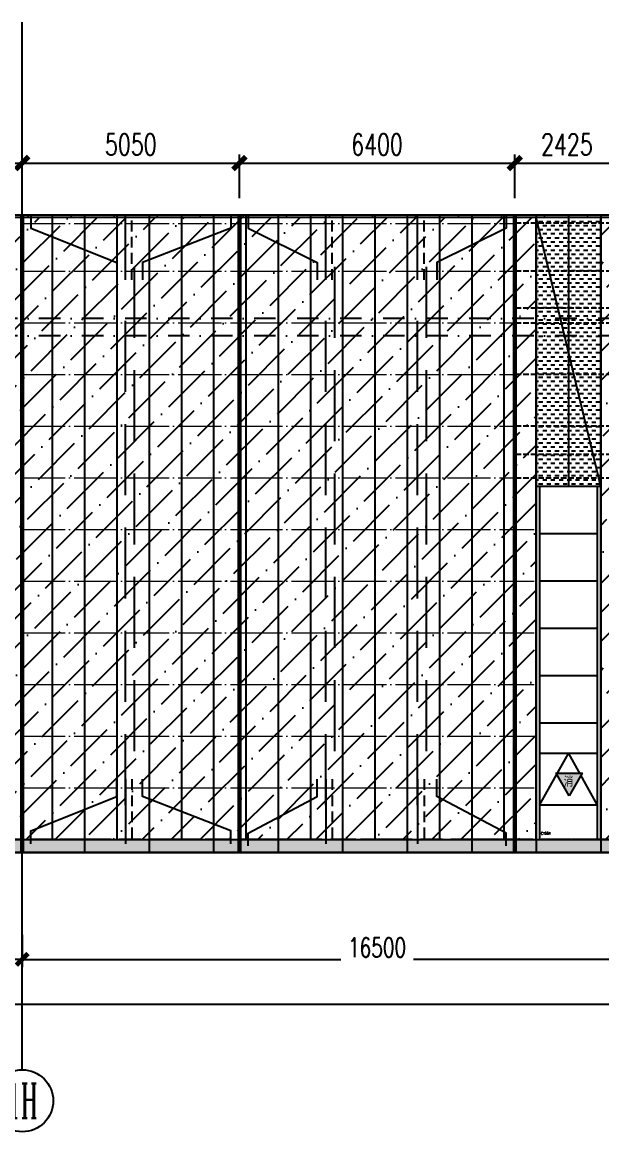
# Model space of a CAD drawing. Extents: x -2072575 to 87763, y -155913 to 742026.
# Drawn here: x -1874498 to -1861023, y 501003 to 526778 of the extents above; entities that cross this region are included whole.
import ezdxf
from ezdxf.enums import TextEntityAlignment as Align

# ---------------------------------------------------------------- set-up
doc = ezdxf.new("R2010")
doc.units = 0
doc.header["$LTSCALE"] = 1000
for name, pattern in [('20剖面图$0$DASH', [0.35, 0.25, -0.1]), ('__DASH', [0.35, 0.25, -0.1]), ('CENTER', [2, 1.25, -0.25, 0.25, -0.25]), ('DASHDOT', [1, 0.5, -0.25, 0, -0.25]), ('DASHED', [0.75, 0.5, -0.25]), ('DOT', [0.25, 0, -0.25]), ('DOTE', [2.42, 2, -0.2, 0.02, -0.2])]:
    doc.linetypes.add(name, pattern=pattern)
doc.layers.get('Defpoints').update_dxf_attribs({"color": 210})
for name, color, linetype in [('!ZN1-填充-8', 8, 'Continuous'), ('!ZN1-文字-7', 7, 'Continuous'), ('!ZN1-标注-173', 173, 'Continuous'), ('!ZN3-玻璃幕墙-4', 4, 'Continuous'), ('!ZN4-辅助材料-1', 1, 'Continuous'), ('!ZN5-铝材断面-6', 6, 'Continuous'), ('12圆钢+30钢套管撑杆', 3, 'Continuous'), ('12圆钢斜拉条', 30, 'Continuous'), ('12圆钢直拉条', 22, 'Continuous'), ('3符号', 3, 'Continuous'), ('3铝板幕墙', 3, 'Continuous'), ('4玻璃幕墙', 4, 'Continuous'), ('60x60x5钢方管', 6, '20剖面图$0$DASH'), ('A-AXIS-DOTE', 14, 'DOTE'), ('A-AXIS-DP', 126, 'Continuous'), ('A-LIN-V', 9, 'Continuous'), ('A-门窗表显示尺寸', 160, 'Continuous'), ('AS-WALL', 40, 'Continuous'), ('DIM', 173, 'Continuous'), ('DOT', 8, 'DOT'), ('DOTE', 1, 'CENTER'), ('IE-填充-JYZS', 7, 'Continuous'), ('压型钢板', 23, 'Continuous')]:
    doc.layers.add(name, color=color, linetype=linetype)
doc.layers.add('冷弯薄壁C型钢 250x75x20x3.0', color=51, linetype='DOTE', lineweight=0)
doc.layers.add('梁', color=4, linetype='Continuous', lineweight=18)
doc.styles.add('_TCH_AXIS', font='COMPLEX', dxfattribs={"bigfont": 'GBCBIG'})
doc.styles.add('A-STANDARD', font='SIMPLEX', dxfattribs={"bigfont": 'GBCBIG'})
doc.styles.add('DHTEXT-1', font='romans.shx', dxfattribs={"width": 0.7, "bigfont": 'chinese.shx'})
doc.styles.add('样式 1', font='romans.shx', dxfattribs={"width": 0.7, "bigfont": 'chinese.shx'})
doc.dimstyles.new('ZN180', dxfattribs={"dimscale": 180, "dimtxt": 2.5, "dimasz": 1.5, "dimexe": 1, "dimexo": 2, "dimgap": 0.9, "dimtad": 1, "dimdec": 0, "dimdsep": 46, "dimtxsty": 'DHTEXT-1', "dimblk": 'ARCHTICK', "dimcen": 2.5, "dimclrd": 173, "dimclre": 173, "dimclrt": 7, "dimazin": 2, "dimtfac": 1, "dimtdec": 0, "dimtix": 1, "dimtmove": 2, "dimatfit": 3, "dimfxl": 0, "dimarcsym": 0})
doc.dimstyles.new('ZN200', dxfattribs={"dimscale": 200, "dimtxt": 2.5, "dimasz": 1.5, "dimexe": 1, "dimexo": 2, "dimgap": 0.9, "dimtad": 1, "dimdec": 0, "dimdsep": 46, "dimtxsty": 'DHTEXT-1', "dimblk": 'ARCHTICK', "dimcen": 2.5, "dimclrd": 173, "dimclre": 173, "dimclrt": 7, "dimazin": 2, "dimtfac": 1, "dimtdec": 0, "dimtix": 1, "dimtmove": 2, "dimatfit": 3, "dimfxl": 0, "dimtolj": 1, "dimtzin": 0, "dimarcsym": 0})
pattern_1 = [(45, (1875021.75, -503214.68), (252.5697, 926.08891), [1190.625, -238.125, 0, -238.125])]

# ---------------------------------------------------------------- blocks, each defined once
blk = doc.blocks.new('_ArchTick')
at = {"color": 0, "linetype": 'ByBlock', "const_width": 0.4}
blk.add_lwpolyline([(-0.5, -0.5), (0.5, 0.5)], dxfattribs=at)
blk = doc.blocks.new('*D84')
at = {"layer": 'Defpoints', "color": 0, "ltscale": 1800, "transparency": 16777216}
for p in [(-600, -1855), (125900, -1855), (125900, -3824)]:
    blk.add_point(p, dxfattribs=at)
at = {"layer": 'DIM', "color": 173, "linetype": 'ByBlock', "lineweight": -2, "ltscale": 1800, "transparency": 16777216}
for p, q in [((-600, -2215), (-600, -4004)), ((125900, -2215), (125900, -4004)), ((-600, -3824), (61655, -3824)), ((125900, -3824), (63644, -3824))]:
    blk.add_line(p, q, dxfattribs=at)
at = {"layer": 'DIM', "color": 173, "lineweight": -2, "ltscale": 1800, "transparency": 16777216, "xscale": 270, "yscale": 270, "zscale": 270, "rotation": 180}
blk.add_blockref('_ArchTick', (-600, -3824), dxfattribs=at)
at = {"layer": 'DIM', "color": 173, "lineweight": -2, "ltscale": 1800, "transparency": 16777216, "xscale": 270, "yscale": 270, "zscale": 270}
blk.add_blockref('_ArchTick', (125900, -3824), dxfattribs=at)
at = {"layer": 'DIM', "color": 7, "ltscale": 1800, "transparency": 16777216, "insert": (62650, -3549), "char_height": 450, "attachment_point": 5, "style": 'DHTEXT-1'}
blk.add_mtext('126500', dxfattribs=at)
blk = doc.blocks.new('*D86')
at = {"layer": 'Defpoints', "color": 0, "ltscale": 1800, "transparency": 16777216}
for p in [(0, -1855), (10500, -1855), (10500, -2784)]:
    blk.add_point(p, dxfattribs=at)
at = {"layer": 'DIM', "color": 173, "linetype": 'ByBlock', "lineweight": -2, "ltscale": 1800, "transparency": 16777216}
for p, q in [((0, -2215), (0, -2964)), ((10500, -2215), (10500, -2964)), ((0, -2784), (4406, -2784)), ((10500, -2784), (6095, -2784))]:
    blk.add_line(p, q, dxfattribs=at)
at = {"layer": 'DIM', "color": 173, "lineweight": -2, "ltscale": 1800, "transparency": 16777216, "xscale": 270, "yscale": 270, "zscale": 270, "rotation": 180}
blk.add_blockref('_ArchTick', (0, -2784), dxfattribs=at)
at = {"layer": 'DIM', "color": 173, "lineweight": -2, "ltscale": 1800, "transparency": 16777216, "xscale": 270, "yscale": 270, "zscale": 270}
blk.add_blockref('_ArchTick', (10500, -2784), dxfattribs=at)
at = {"layer": 'DIM', "color": 7, "ltscale": 1800, "transparency": 16777216, "insert": (5250, -2509), "char_height": 450, "attachment_point": 5, "style": 'DHTEXT-1'}
blk.add_mtext('10500', dxfattribs=at)
blk = doc.blocks.new('*D87')
at = {"layer": 'Defpoints', "color": 0, "ltscale": 1800, "transparency": 16777216}
for p in [(10500, -1855), (27000, -1855), (27000, -2784)]:
    blk.add_point(p, dxfattribs=at)
at = {"layer": 'DIM', "color": 173, "linetype": 'ByBlock', "lineweight": -2, "ltscale": 1800, "transparency": 16777216}
for p, q in [((10500, -2215), (10500, -2964)), ((27000, -2215), (27000, -2964)), ((10500, -2784), (17906, -2784)), ((27000, -2784), (19595, -2784))]:
    blk.add_line(p, q, dxfattribs=at)
at = {"layer": 'DIM', "color": 173, "lineweight": -2, "ltscale": 1800, "transparency": 16777216, "xscale": 270, "yscale": 270, "zscale": 270, "rotation": 180}
blk.add_blockref('_ArchTick', (10500, -2784), dxfattribs=at)
at = {"layer": 'DIM', "color": 173, "lineweight": -2, "ltscale": 1800, "transparency": 16777216, "xscale": 270, "yscale": 270, "zscale": 270}
blk.add_blockref('_ArchTick', (27000, -2784), dxfattribs=at)
at = {"layer": 'DIM', "color": 7, "ltscale": 1800, "transparency": 16777216, "insert": (18750, -2509), "char_height": 450, "attachment_point": 5, "style": 'DHTEXT-1'}
blk.add_mtext('16500', dxfattribs=at)
blk = doc.blocks.new('卓越-轴号')
blk.add_circle((0, 0), 4)
at = {"color": 0, "style": '_TCH_AXIS', "width": 1.041667, "flags": 8}
blk.add_attdef('A', text='', height=4.48, dxfattribs=at).set_placement((-2, -2.24), (2, -2.24), align=Align.FIT)
blk = doc.blocks.new('消防救援口标识')
blk.add_wipeout([(0, 0), (-150, 260), (150, 260)]).dxf.layer = '!ZN1-标注-173'
at = {"layer": '!ZN1-填充-8'}
h = blk.add_hatch(color=252, dxfattribs=at)
h.dxf.hatch_style = 1
h.paths.add_polyline_path([(0, 0), (-150, 260), (150, 260)])
at = {"layer": '!ZN1-标注-173'}
blk.add_lwpolyline([(0, 0), (-150, 260), (150, 260)], close=True, dxfattribs=at)
at = {"layer": '!ZN1-文字-7', "ltscale": 1.5, "style": '样式 1', "width": 0.7}
blk.add_text('消', height=120, dxfattribs=at).set_placement((-62, 164), align=Align.MIDDLE_LEFT)
blk = doc.blocks.new('*U215')
at = {"layer": '!ZN3-玻璃幕墙-4', "color": 7, "ltscale": 10}
blk.add_lwpolyline([(0, 0), (670, 1200), (1340, 0)], dxfattribs=at)
blk = doc.blocks.new('20250915090950')
at = {"layer": '!ZN1-填充-8'}
h = blk.add_hatch(dxfattribs=at)
h.set_pattern_fill('ANSI36', color=252, scale=300, style=0)
h.set_pattern_definition(pattern_1)
h.paths.add_polyline_path([(23950, 0), (27450, 0), (31550, 0), (25150, 0), (25150, 2400), (31550, 2400), (31550, 0), (32750, 0), (32750, 5000), (37750, 5000), (37750, 0), (38950, 0), (38950, 14450), (23950, 14450)])
h = blk.add_hatch(dxfattribs=at)
h.set_pattern_fill('DOTS', color=252, scale=100, style=0)
h.set_pattern_definition([(0, (1884997.87, -507792.86), (79.375, 158.75), [0, -158.75])])
h.paths.add_polyline_path([(-600, 0), (32750, 0), (32750, -300), (-600, -300)])
at = {"layer": 'IE-填充-JYZS', "ltscale": 10}
h = blk.add_hatch(dxfattribs=at)
h.set_pattern_fill('DASH', color=252, scale=100)
h.set_pattern_definition([(0, (1875021.75, -503214.675), (95.25, 95.25), [95.25, -95.25])])
h.paths.add_polyline_path([(22450, 8200), (23950, 8200), (23950, 14450), (22450, 14450)])
at = {"layer": '3铝板幕墙', "color": 252, "ltscale": 2000}
for p, q in [((11950, 0), (11950, -300)), ((13450, 0), (13450, -300)), ((14950, 0), (14950, -300)), ((16450, 0), (16450, -300)), ((17950, 0), (17950, -300)), ((19450, 0), (19450, -300)), ((20950, 0), (20950, -300)), ((22450, 0), (22450, -300)), ((23950, 0), (23950, -300))]:
    blk.add_line(p, q, dxfattribs=at)
blk.add_lwpolyline([(-600, 0), (32750, 0), (32750, -300), (-600, -300)], close=True, dxfattribs=at)
at = {"layer": '4玻璃幕墙', "color": 252, "ltscale": 1.5}
for p, q in [((22450, 8200), (22450, 0)), ((23950, 8200), (22450, 8200)), ((22530, 8200), (22530, 0)), ((23870, 8200), (23870, 0)), ((23950, 8200), (23950, 0)), ((23870, 7100), (22530, 7100)), ((23870, 6000), (22530, 6000)), ((23870, 4900), (22530, 4900)), ((23870, 3800), (22530, 3800)), ((23870, 2700), (22530, 2700)), ((23870, 2000), (22530, 2000)), ((23870, 2000), (22530, 2000)), ((23870, 800), (22530, 800)), ((23870, 800), (22530, 800)), ((22450, 0), (23950, 0))]:
    blk.add_line(p, q, dxfattribs=at)
at = {"layer": 'A-LIN-V', "color": 252}
for p, q in [((109900, 14500), (-600, 14500)), ((110000, 14450), (-600, 14450)), ((22450, 0), (22450, 14450)), ((23950, 0), (23950, 14450)), ((22450, 0), (23950, 0))]:
    blk.add_line(p, q, dxfattribs=at)
at = {"layer": 'AS-WALL', "color": 252}
blk.add_lwpolyline([(23950, 8200), (23950, 8200), (22450, 14450)], dxfattribs=at)
at = {"layer": '压型钢板', "color": 252, "ltscale": 10}
for p, q in [((11200, 14500), (11200, 0)), ((11950, 14500), (11950, 0)), ((12700, 14500), (12700, 0)), ((13450, 14500), (13450, 0)), ((14200, 14500), (14200, 0)), ((14950, 14500), (14950, 0)), ((15700, 14500), (15700, 0)), ((16450, 14500), (16450, 0)), ((17200, 14500), (17200, 0)), ((17950, 14500), (17950, 0)), ((18700, 14500), (18700, 0)), ((19450, 14500), (19450, 0)), ((20200, 14500), (20200, 0)), ((20950, 14500), (20950, 0)), ((21700, 14500), (21700, 0)), ((22450, 14500), (22450, 0)), ((23200, 14500), (23200, 8200)), ((23950, 14500), (23950, 0))]:
    blk.add_line(p, q, dxfattribs=at)
at = {"layer": '!ZN3-玻璃幕墙-4', "color": 252, "ltscale": 500}
blk.add_blockref('*U215', (22530, 800), dxfattribs=at)
at = {"layer": 'A-门窗表显示尺寸', "color": 3, "style": 'A-STANDARD', "width": 0.705882}
blk.add_text('C1584', height=59.5, dxfattribs=at).set_placement((22560, 113))
blk.add_text('C1584', height=59.5, dxfattribs=at).set_placement((22560, 113))
at = {"layer": '!ZN4-辅助材料-1', "xscale": 2, "yscale": 2, "zscale": 2}
blk.add_blockref('消防救援口标识', (23217, 1018), dxfattribs=at)
at = {"layer": '!ZN3-玻璃幕墙-4', "color": 252, "ltscale": 10}
blk.add_lwpolyline([(22530, 800), (23200, 2000), (23870, 800)], dxfattribs=at)
at = {"layer": '!ZN4-辅助材料-1', "xscale": 2, "yscale": 2, "zscale": 2}
blk.add_blockref('消防救援口标识', (23217, 1018), dxfattribs=at)
at = {"layer": '!ZN1-填充-8'}
h = blk.add_hatch(dxfattribs=at)
h.set_pattern_fill('ANSI36', color=252, scale=300, style=0)
h.set_pattern_definition(pattern_1)
h.paths.add_polyline_path([(7450, 0), (23950, 0), (22450, 0), (22450, 14450), (7450, 14450)])
blk = doc.blocks.new('A$C79cc59f2')
at = {"layer": '3铝板幕墙', "ltscale": 1000}
blk.add_blockref('20250915090950', (0, 0), dxfattribs=at)
blk = doc.blocks.new('*D3421')
at = {"layer": 'Defpoints', "color": 0, "ltscale": 10, "transparency": 16777216}
for p in [(-1860623, 523507), (-1863048, 522293), (-1860623, 522293)]:
    blk.add_point(p, dxfattribs=at)
at = {"layer": 'DIM', "color": 173, "linetype": 'ByBlock', "lineweight": -2, "ltscale": 10, "transparency": 16777216}
for p, q in [((-1863048, 522693), (-1863048, 523707)), ((-1863048, 523507), (-1860623, 523507)), ((-1860623, 522693), (-1860623, 523707))]:
    blk.add_line(p, q, dxfattribs=at)
at = {"layer": 'DIM', "color": 173, "lineweight": -2, "ltscale": 10, "transparency": 16777216, "xscale": 300, "yscale": 300, "zscale": 300, "rotation": 180}
blk.add_blockref('_ArchTick', (-1863048, 523507), dxfattribs=at)
at = {"layer": 'DIM', "color": 173, "lineweight": -2, "ltscale": 10, "transparency": 16777216, "xscale": 300, "yscale": 300, "zscale": 300}
blk.add_blockref('_ArchTick', (-1860623, 523507), dxfattribs=at)
at = {"layer": 'DIM', "color": 7, "ltscale": 10, "transparency": 16777216, "insert": (-1861835, 523937), "char_height": 500, "attachment_point": 5, "style": 'DHTEXT-1'}
blk.add_mtext('\\A1;2425', dxfattribs=at)
blk = doc.blocks.new('*D3422')
at = {"layer": 'Defpoints', "color": 0, "ltscale": 10, "transparency": 16777216}
for p in [(-1863048, 523507), (-1869448, 522293), (-1863048, 522293)]:
    blk.add_point(p, dxfattribs=at)
at = {"layer": 'DIM', "color": 173, "linetype": 'ByBlock', "lineweight": -2, "ltscale": 10, "transparency": 16777216}
for p, q in [((-1869448, 522693), (-1869448, 523707)), ((-1869448, 523507), (-1863048, 523507)), ((-1863048, 522693), (-1863048, 523707))]:
    blk.add_line(p, q, dxfattribs=at)
at = {"layer": 'DIM', "color": 173, "lineweight": -2, "ltscale": 10, "transparency": 16777216, "xscale": 300, "yscale": 300, "zscale": 300, "rotation": 180}
blk.add_blockref('_ArchTick', (-1869448, 523507), dxfattribs=at)
at = {"layer": 'DIM', "color": 173, "lineweight": -2, "ltscale": 10, "transparency": 16777216, "xscale": 300, "yscale": 300, "zscale": 300}
blk.add_blockref('_ArchTick', (-1863048, 523507), dxfattribs=at)
at = {"layer": 'DIM', "color": 7, "ltscale": 10, "transparency": 16777216, "insert": (-1866248, 523937), "char_height": 500, "attachment_point": 5, "style": 'DHTEXT-1'}
blk.add_mtext('\\A1;6400', dxfattribs=at)
blk = doc.blocks.new('*D3423')
at = {"layer": 'Defpoints', "color": 0, "ltscale": 10, "transparency": 16777216}
for p in [(-1869448, 523507), (-1874498, 522293), (-1869448, 522293)]:
    blk.add_point(p, dxfattribs=at)
at = {"layer": 'DIM', "color": 173, "linetype": 'ByBlock', "lineweight": -2, "ltscale": 10, "transparency": 16777216}
for p, q in [((-1874498, 522693), (-1874498, 523707)), ((-1874498, 523507), (-1869448, 523507)), ((-1869448, 522693), (-1869448, 523707))]:
    blk.add_line(p, q, dxfattribs=at)
at = {"layer": 'DIM', "color": 173, "lineweight": -2, "ltscale": 10, "transparency": 16777216, "xscale": 300, "yscale": 300, "zscale": 300, "rotation": 180}
blk.add_blockref('_ArchTick', (-1874498, 523507), dxfattribs=at)
at = {"layer": 'DIM', "color": 173, "lineweight": -2, "ltscale": 10, "transparency": 16777216, "xscale": 300, "yscale": 300, "zscale": 300}
blk.add_blockref('_ArchTick', (-1869448, 523507), dxfattribs=at)
at = {"layer": 'DIM', "color": 7, "ltscale": 10, "transparency": 16777216, "insert": (-1871973, 523937), "char_height": 500, "attachment_point": 5, "style": 'DHTEXT-1'}
blk.add_mtext('\\A1;5050', dxfattribs=at)
blk = doc.blocks.new('*D3424')
at = {"layer": 'Defpoints', "color": 0, "ltscale": 10, "transparency": 16777216}
for p in [(-1874498, 523507), (-1877123, 522293), (-1874498, 522293)]:
    blk.add_point(p, dxfattribs=at)
at = {"layer": 'DIM', "color": 173, "linetype": 'ByBlock', "lineweight": -2, "ltscale": 10, "transparency": 16777216}
for p, q in [((-1877123, 522693), (-1877123, 523707)), ((-1877123, 523507), (-1874498, 523507)), ((-1874498, 522693), (-1874498, 523707))]:
    blk.add_line(p, q, dxfattribs=at)
at = {"layer": 'DIM', "color": 173, "lineweight": -2, "ltscale": 10, "transparency": 16777216, "xscale": 300, "yscale": 300, "zscale": 300, "rotation": 180}
blk.add_blockref('_ArchTick', (-1877123, 523507), dxfattribs=at)
at = {"layer": 'DIM', "color": 173, "lineweight": -2, "ltscale": 10, "transparency": 16777216, "xscale": 300, "yscale": 300, "zscale": 300}
blk.add_blockref('_ArchTick', (-1874498, 523507), dxfattribs=at)
at = {"layer": 'DIM', "color": 7, "ltscale": 10, "transparency": 16777216, "insert": (-1875810, 523937), "char_height": 500, "attachment_point": 5, "style": 'DHTEXT-1'}
blk.add_mtext('\\A1;2625', dxfattribs=at)
blk = doc.blocks.new('20250821111708')
at = {"layer": 'DOT', "linetype": 'DASHDOT'}
for p, q in [((111400.4, 14500), (-7557.7, 14500)), ((111400.4, 12100), (-7557.7, 12100)), ((111400.4, 11700), (-7557.7, 11700)), ((132268.5, 0), (-7557.7, 0))]:
    blk.add_line(p, q, dxfattribs=at)
at = {"layer": 'DOTE', "ltscale": 180}
blk.add_line((10500, -5350), (10500, 18985.3), dxfattribs=at)
at = {"layer": '3符号', "color": 7}
ref = blk.add_blockref('卓越-轴号', (10501.1, -6070), dxfattribs=dict(at, xscale=180, yscale=180, zscale=180))
ref.add_attrib('A', '1H', dxfattribs={"layer": '0', "color": 0, "height": 806.4, "style": '_TCH_AXIS', "width": 0.535714}).set_placement((10141.1, -6473.2), (10861.1, -6473.2), align=Align.FIT)
at = {"layer": 'DIM', "ltscale": 1800}
for base, p1, p2, picture, middle in [((125900, -3824.1), (-600, -1854.7), (125900, -1854.7), '*D84', (62650, -3549.1)), ((10500, -2784.1), (0, -1854.7), (10500, -1854.7), '*D86', (5250, -2509.1)), ((27000, -2784.1), (10500, -1854.7), (27000, -1854.7), '*D87', (18750, -2509.1))]:
    dim = blk.add_linear_dim(base=base, p1=p1, p2=p2, angle=0, dimstyle='ZN180', dxfattribs=at)
    dim.commit()
    dim.dimension.update_dxf_attribs({"geometry": picture, "text_midpoint": middle, "dimtype": 129})

msp = doc.modelspace()

# ---------------------------------------------------------------- block references
at = {"layer": '!ZN5-铝材断面-6', "ltscale": 1000}
msp.add_blockref('A$C79cc59f2', (-1884997.9, 507792.9), dxfattribs=at)

# ---------------------------------------------------------------- next in the draw order: linework, layer by layer
at = {"layer": '12圆钢+30钢套管撑杆', "color": 3}
for p, q in [((-1872097.9, 520792.9), (-1872097.9, 522292.9)), ((-1867439.5, 520792.9), (-1867439.5, 522292.9)), ((-1865306.2, 520792.9), (-1865306.2, 522292.9)), ((-1872097.9, 509192.9), (-1872097.9, 507692.9)), ((-1867439.5, 509192.9), (-1867439.5, 507692.9)), ((-1865306.2, 509192.9), (-1865306.2, 507692.9))]:
    msp.add_line(p, q, dxfattribs=at)
at = {"layer": '12圆钢+30钢套管撑杆', "color": 3, "linetype": 'DASHED', "ltscale": 0.5}
for p, q in [((-1871947.9, 520792.9), (-1871947.9, 522292.9)), ((-1867289.5, 520792.9), (-1867289.5, 522292.9)), ((-1865156.2, 520792.9), (-1865156.2, 522292.9)), ((-1871947.9, 509192.9), (-1871947.9, 507692.9)), ((-1867289.5, 509192.9), (-1867289.5, 507692.9)), ((-1865156.2, 509192.9), (-1865156.2, 507692.9))]:
    msp.add_line(p, q, dxfattribs=at)
at = {"layer": '12圆钢斜拉条', "ltscale": 1000}
for points in [[(-1874297.9, 522292.9), (-1874297.9, 521992.9), (-1872297.9, 521192.9), (-1872297.9, 520792.9)], [(-1869647.9, 522292.9), (-1869647.9, 521992.9), (-1871697.9, 521192.9), (-1871697.9, 520792.9)], [(-1869247.9, 522292.9), (-1869247.9, 521992.9), (-1867639.9, 521192.9), (-1867639.9, 520792.9)], [(-1863247.9, 522292.9), (-1863247.9, 521992.9), (-1864855.9, 521192.9), (-1864855.9, 520792.9)], [(-1874297.9, 507692.9), (-1874297.9, 507992.9), (-1872297.9, 508792.9), (-1872297.9, 509192.9)], [(-1869647.9, 507692.9), (-1869647.9, 507992.9), (-1871697.9, 508792.9), (-1871697.9, 509192.9)], [(-1869247.9, 507642.9), (-1869247.9, 507942.9), (-1867639.9, 508792.9), (-1867639.9, 509192.9)], [(-1863247.9, 507642.9), (-1863247.9, 507942.9), (-1864855.9, 508792.9), (-1864855.9, 509192.9)]]:
    msp.add_lwpolyline(points, dxfattribs=at)
at = {"layer": '12圆钢直拉条', "ltscale": 1000}
for p, q in [((-1871897.9, 521092.9), (-1871897.9, 519442.9)), ((-1867239.5, 521092.9), (-1867239.5, 519442.9)), ((-1865106.2, 521092.9), (-1865106.2, 519442.9)), ((-1872097.9, 518192.9), (-1872097.9, 519842.9)), ((-1867439.5, 518192.9), (-1867439.5, 519842.9)), ((-1865306.2, 518192.9), (-1865306.2, 519842.9)), ((-1871897.9, 518692.9), (-1871897.9, 517042.9)), ((-1867239.5, 518692.9), (-1867239.5, 517042.9)), ((-1865106.2, 518692.9), (-1865106.2, 517042.9)), ((-1872097.9, 515792.9), (-1872097.9, 517442.9)), ((-1867439.5, 515792.9), (-1867439.5, 517442.9)), ((-1865306.2, 515792.9), (-1865306.2, 517442.9)), ((-1871897.9, 516292.9), (-1871897.9, 514642.9)), ((-1867239.5, 516292.9), (-1867239.5, 514642.9)), ((-1865106.2, 516292.9), (-1865106.2, 514642.9)), ((-1872097.9, 513392.9), (-1872097.9, 515042.9)), ((-1867439.5, 513392.9), (-1867439.5, 515042.9)), ((-1865306.2, 513392.9), (-1865306.2, 515042.9)), ((-1871897.9, 513892.9), (-1871897.9, 512242.9)), ((-1867239.5, 513892.9), (-1867239.5, 512242.9)), ((-1865106.2, 513892.9), (-1865106.2, 512242.9)), ((-1872097.9, 510992.9), (-1872097.9, 512642.9)), ((-1867439.5, 510992.9), (-1867439.5, 512642.9)), ((-1865306.2, 510992.9), (-1865306.2, 512642.9)), ((-1871897.9, 511492.9), (-1871897.9, 509842.9)), ((-1867239.5, 511492.9), (-1867239.5, 509842.9)), ((-1865106.2, 511492.9), (-1865106.2, 509842.9)), ((-1872097.9, 508592.9), (-1872097.9, 510242.9)), ((-1867439.5, 508592.9), (-1867439.5, 510242.9)), ((-1865306.2, 508592.9), (-1865306.2, 510242.9))]:
    msp.add_line(p, q, dxfattribs=at)
at = {"layer": '60x60x5钢方管', "ltscale": 0.5}
for p, q in [((-1860622.8, 522110), (-1863047.9, 522110)), ((-1860622.8, 520992.9), (-1863047.9, 520992.9)), ((-1860622.8, 520133.8), (-1863047.9, 520133.8)), ((-1860622.8, 519787.2), (-1863047.9, 519787.2)), ((-1860622.8, 518592.9), (-1863047.9, 518592.9)), ((-1860622.8, 517392.9), (-1863047.9, 517392.9)), ((-1860622.8, 516737.9), (-1863047.9, 516737.9)), ((-1860622.8, 516187.2, 0), (-1863047.9, 516187.2, 0))]:
    msp.add_line(p, q, dxfattribs=at)
at = {"layer": 'A-AXIS-DOTE', "linetype": '__DASH', "ltscale": 2}
msp.add_line((-1752729.4, 507792.9), (-1892555.5, 507792.9), dxfattribs=at)
at = {"layer": 'AS-WALL'}
msp.add_line((-1892555.5, 507492.9), (-1752729.4, 507492.9), dxfattribs=at)
at = {"layer": '冷弯薄壁C型钢 250x75x20x3.0', "ltscale": 0.5}
for p, q in [((-1874497.9, 522105.4), (-1869447.9, 522105.4)), ((-1869447.9, 522105.4), (-1863047.9, 522105.4)), ((-1874497.9, 520992.9), (-1869447.9, 520992.9)), ((-1869447.9, 520992.9), (-1863047.9, 520992.9)), ((-1874497.9, 519792.9), (-1869447.9, 519792.9)), ((-1869447.9, 519792.9), (-1863047.9, 519792.9)), ((-1874497.9, 518592.9), (-1869447.9, 518592.9)), ((-1869447.9, 518592.9), (-1863047.9, 518592.9)), ((-1874497.9, 517392.9), (-1869447.9, 517392.9)), ((-1869447.9, 517392.9), (-1863047.9, 517392.9)), ((-1874497.9, 516192.9), (-1869447.9, 516192.9)), ((-1869447.9, 516192.9), (-1863047.9, 516192.9)), ((-1874497.9, 514992.9), (-1869447.9, 514992.9)), ((-1869447.9, 514992.9), (-1862597.9, 514992.9)), ((-1874497.9, 513792.9), (-1869447.9, 513792.9)), ((-1869447.9, 513792.9), (-1862597.9, 513792.9)), ((-1874497.9, 512592.9), (-1869447.9, 512592.9)), ((-1869447.9, 512592.9), (-1862597.9, 512592.9)), ((-1874497.9, 511392.9), (-1869447.9, 511392.9)), ((-1869447.9, 511392.9), (-1862597.9, 511392.9)), ((-1874497.9, 510192.9), (-1869447.9, 510192.9)), ((-1869447.9, 510192.9), (-1862597.9, 510192.9)), ((-1874497.9, 508992.9), (-1869447.9, 508992.9)), ((-1869447.9, 508992.9), (-1862597.9, 508992.9)), ((-1874497.9, 507792.9), (-1869447.9, 507792.9)), ((-1869447.9, 507792.9), (-1862597.9, 507792.9))]:
    msp.add_line(p, q, dxfattribs=at)
at = {"layer": '梁', "ltscale": 10, "const_width": 100}
for points in [[(-1874497.9, 522292.9), (-1874497.9, 507492.9)], [(-1869447.9, 522292.9), (-1869447.9, 507492.9)], [(-1863047.9, 522292.9), (-1863047.9, 507492.9)]]:
    msp.add_lwpolyline(points, dxfattribs=at)

# ---------------------------------------------------------------- next in the draw order: block references
at = {"layer": 'A-AXIS-DP', "ltscale": 2800}
msp.add_blockref('20250821111708', (-1884997.9, 507792.9), dxfattribs=at)

# ---------------------------------------------------------------- next in the draw order: dimensions: what is measured, and where the dimension line sits
at = {"layer": 'DIM', "ltscale": 10}
for base, p1, p2, picture, middle in [((-1874497.9, 523507.4), (-1877122.9, 522292.9), (-1874497.9, 522292.9), '*D3424', (-1875810.4, 523937.4)), ((-1869447.9, 523507.4), (-1874497.9, 522292.9), (-1869447.9, 522292.9), '*D3423', (-1871972.9, 523937.4)), ((-1863047.9, 523507.4), (-1869447.9, 522292.9), (-1863047.9, 522292.9), '*D3422', (-1866247.9, 523937.4)), ((-1860622.9, 523507.4), (-1863047.9, 522292.9), (-1860622.9, 522292.9), '*D3421', (-1861835.4, 523937.4))]:
    dim = msp.add_linear_dim(base=base, p1=p1, p2=p2, dimstyle='ZN200', override={"dimfxl": 2}, dxfattribs=at)
    dim.commit()
    dim.dimension.update_dxf_attribs({"geometry": picture, "text_midpoint": middle})

doc.saveas('drawing.dxf')
